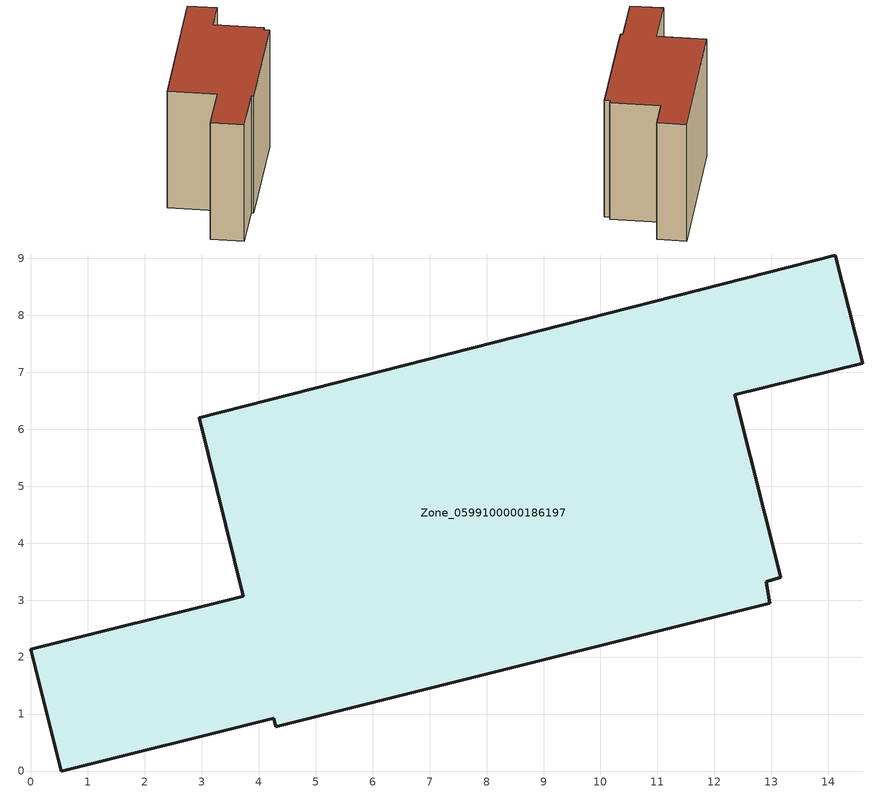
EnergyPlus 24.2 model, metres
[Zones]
Zone_0599100000186197
 floor ground (C_G): 0.53,0 0,2.14 3.73,3.07 2.95,6.2 14.12,9.06 14.6,7.16 12.36,6.61 13.17,3.4 12.91,3.32 12.97,2.95 4.3,0.78 4.26,0.93 z0
 wall outside (C_F): 0,2.14 0.53,0 4.26,0.93 4.3,0.78 12.97,2.95 12.91,3.32 13.17,3.4 12.36,6.61 14.6,7.16 14.12,9.06 2.95,6.2 3.73,3.07 0,2.14 z0:8.55
 roof outside (C_R): 12.97,2.95 12.91,3.32 13.17,3.4 12.36,6.61 14.6,7.16 14.12,9.06 2.95,6.2 3.73,3.07 0,2.14 0.53,0 4.26,0.93 4.3,0.78 z8.55
[BUILDING]
Pand.0599100000186197: North Axis=0; Terrain=City; Loads Convergence Tolerance Value=0.04; Temperature Convergence Tolerance Value=0.4; Solar Distribution=FullExterior; Maximum Number of Warmup Days=25; Minimum Number of Warmup Days=1
[Site:Location]
Rotterdam.The.Hague.AP_ZH_NLD Design_Conditions: Latitude=51.96; Longitude=4.45; Time Zone=1; Elevation=-4.5
[SITE:GROUNDTEMPERATURE:BUILDINGSURFACE]
18, 18, 18, 18, 18, 18, 18, 18, 18, 18, 18, 18
[MATERIAL] Thermal Absorptance=0.9; Solar Absorptance=0.7; Visible Absorptance=0.7
Name | Roughness | Thickness | Conductivity | Density | Specific Heat
G.TC.1975-1991 | MediumSmooth | 0.15 | 0.288461 | 540 | 1210
F.TC.1975-1991 | Rough | 0.3 | 0.230769 | 1920 | 840
R.TC.1975-1991 | MediumRough | 0.2 | 0.153846 | 1500 | 1000
[CONSTRUCTION]
C_G: G.TC.1975-1991
C_F: F.TC.1975-1991
C_R: R.TC.1975-1991
[ZONE]
Zone_0599100000186197: Type=1; Multiplier=1; Ceiling Height=Autocalculate; Volume=Autocalculate; Floor Area=autocalculate; Part of Total Floor Area=Yes
[ZONEINFILTRATION:DESIGNFLOWRATE]
Infil_Zone_0599100000186197: Zone or ZoneList or Space or SpaceList=Zone_0599100000186197; Schedule=AlwaysOn; Design Flow Rate Calculation Method=Flow/Area; Flow Rate per Floor Area=0.003; Constant Term Coefficient=1; Temperature Term Coefficient=0; Velocity Term Coefficient=0; Velocity Squared Term Coefficient=0
[HVACTEMPLATE:ZONE:IDEALLOADSAIRSYSTEM]
Zone_0599100000186197: Maximum Heating Supply Air Temperature=50; Minimum Cooling Supply Air Temperature=13; Maximum Heating Supply Air Humidity Ratio=0.0156; Minimum Cooling Supply Air Humidity Ratio=0.0077; Heating Limit=NoLimit; Cooling Limit=NoLimit; Dehumidification Control Type=ConstantSensibleHeatRatio; Cooling Sensible Heat Ratio=0.7; Dehumidification Setpoint=60; Humidification Control Type=None; Humidification Setpoint=30; Outdoor Air Method=None; Outdoor Air Flow Rate per Person=0.00944; Outdoor Air Flow Rate per Zone Floor Area=0; Outdoor Air Flow Rate per Zone=0; Demand Controlled Ventilation Type=None; Outdoor Air Economizer Type=NoEconomizer; Heat Recovery Type=None; Sensible Heat Recovery Effectiveness=0.7; Latent Heat Recovery Effectiveness=0.65
[ZONECONTROL:THERMOSTAT]
ThermostatControl_Zone_0599100000186197: Zone or ZoneList=Zone_0599100000186197; Control Type Schedule=DualSetpointControlType; Control 1=Thermostat_Zone_0599100000186197; Temperature Difference Between Cutout And Setpoint=0
[THERMOSTATSETPOINT:DUALSETPOINT]
Thermostat_Zone_0599100000186197: Heating Setpoint Temperature Schedule=HeatingSetpoint_Zone_0599100000186197; Cooling Setpoint Temperature Schedule=CoolingSetpoint_Zone_0599100000186197
[SCHEDULE:COMPACT]
HeatingSetpoint_Zone_0599100000186197: Through: 12/31, For: AllDays, Until: 24:00, 21
CoolingSetpoint_Zone_0599100000186197: Through: 12/31, For: AllDays, Until: 24:00, 24
DualSetpointControlType: Through: 12/31, For: AllDays, Until: 24:00, 4
AlwaysOn: Through: 12/31, For: AllDays, Until: 24:00, 1
